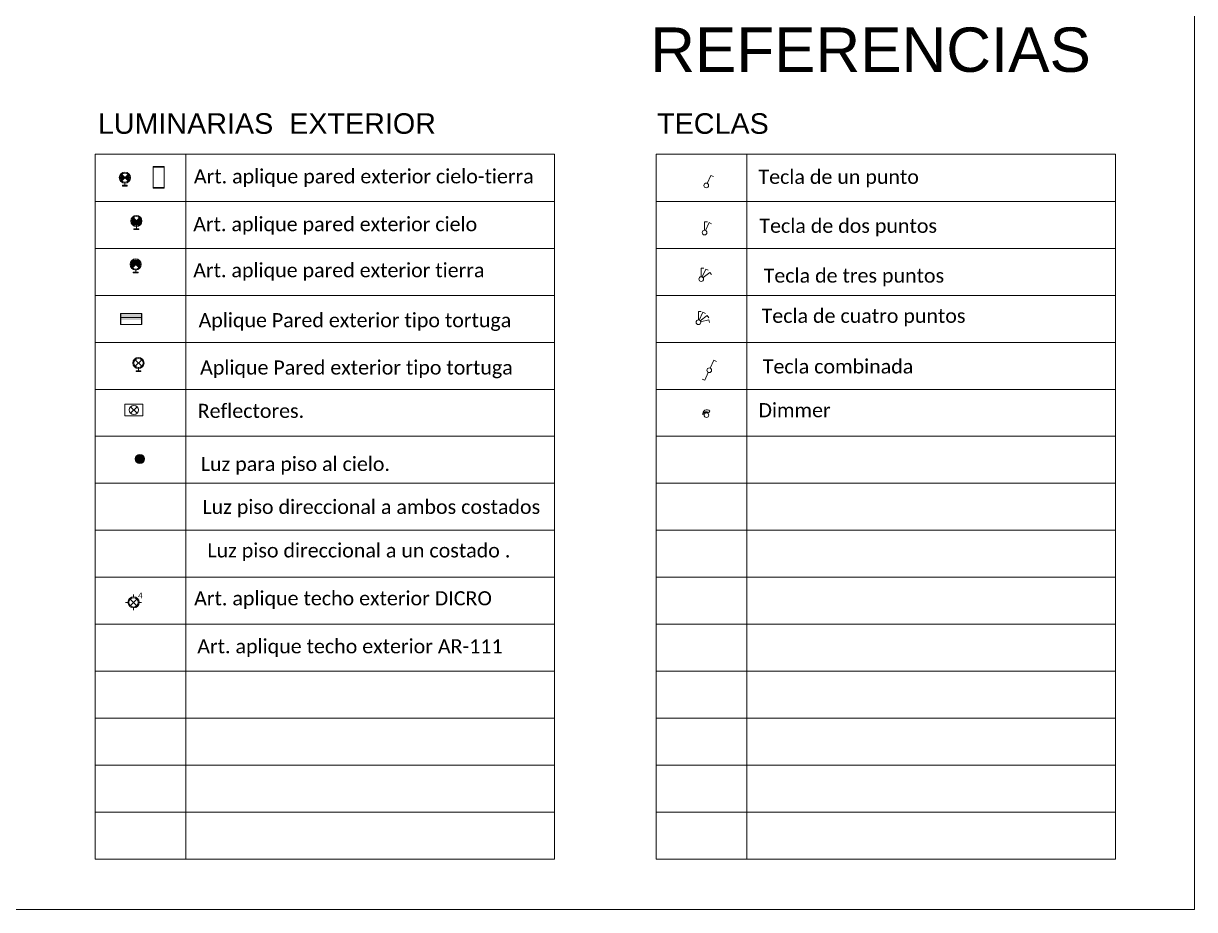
# Model space of a CAD drawing. Header units: millimetres. Extents: x 430 to 1353, y -204 to 152.
# Drawn here: x 489.11 to 503.3, y -70.17 to -59.44 of the extents above; entities that cross this region are included whole.
import ezdxf

# ---------------------------------------------------------------- set-up
doc = ezdxf.new("R2010")
doc.units = ezdxf.units.MM
doc.layers.get('0').update_dxf_attribs({"color": 250})
for name, color, linetype, lineweight in [('ND-Apliques', 1, 'Continuous', 15), ('ND-GLOBAL_Notas', 252, 'Continuous', 9), ('ND-Llaves', 92, 'Continuous', 9), ('ND-texto', 251, 'Continuous', 15)]:
    doc.layers.add(name, color=color, linetype=linetype, lineweight=lineweight)
doc.styles.add('IMPLANTACION', font='arial.ttf', dxfattribs={"height": 0.3})
doc.styles.add('MtXpl_Calibri', font='calibri.ttf')
doc.styles.get("Standard").update_dxf_attribs({"font": 'arial.ttf'})

# ---------------------------------------------------------------- blocks, each defined once
blk = doc.blocks.new('A$C128db5b9')
for p, q in [((0.03, 0.173), (0.173, 0.03)), ((0.03, 0.03), (0.173, 0.173))]:
    blk.add_line(p, q)
blk.add_circle((0.101, 0.101), 0.101)
blk = doc.blocks.new('Aplique_pared-ext')
for p, q in [((0, 0.065), (0, 0.012)), ((-0.041, 0), (0.041, 0))]:
    blk.add_line(p, q)
blk.add_lwpolyline([(-0.041, 0), (0.041, 0), (0.041, 0.012), (-0.041, 0.012)], close=True)
blk.add_circle((0, 0.143), 0.0953)
at = {"xscale": 0.7777233477786838, "yscale": 0.7777233477786838, "zscale": 0.7777233477786838}
blk.add_blockref('A$C128db5b9', (-0.078, 0.065), dxfattribs=at)
blk = doc.blocks.new('Reflector')
for p, q in [((-0.056, 0.056), (0.056, -0.056)), ((-0.056, -0.056), (0.056, 0.056))]:
    blk.add_line(p, q)
blk.add_lwpolyline([(-0.154, 0.101), (0.154, 0.101), (0.154, -0.101), (-0.154, -0.101)], close=True)
blk.add_circle((0, 0), 0.0786)
blk = doc.blocks.new('Apl_piso_al_cielo')
h = blk.add_hatch(color=256)
h.dxf.hatch_style = 1
h.paths.add_polyline_path([(499.264, 165.259, 1), (499.107, 165.259, 1)])
blk.add_circle((499.185, 165.259), 0.0786)
blk = doc.blocks.new('Aplieque_Cielo-tierra')
h = blk.add_hatch(color=256)
h.dxf.hatch_style = 1
h.paths.add_polyline_path([(0, 0.143), (-0.055, 0.199, 0.293406), (-0.073, 0.116, 0.107717), (-0.055, 0.088)])
h.paths.add_polyline_path([(0.074, 0.171, 0.107717), (0.056, 0.199), (0, 0.143), (0.056, 0.088, 0.293406)])
for p, q in [((-0.055, 0.199), (0.056, 0.088)), ((-0.055, 0.088), (0.056, 0.199)), ((-0.041, 0), (0.041, 0)), ((0, 0.065), (0, 0.012))]:
    blk.add_line(p, q)
blk.add_lwpolyline([(-0.041, 0), (0.041, 0), (0.041, 0.012), (-0.041, 0.012)], close=True)
for radius in [0.0953, 0.0786]:
    blk.add_circle((0, 0.143), radius)
blk = doc.blocks.new('Llave_3_puntos')
for points in [[(0, 0.11), (0, 0.256), (0.048, 0.256)], [(0.017, 0.106), (0.077, 0.24), (0.121, 0.22)], [(0.032, 0.094), (0.148, 0.183), (0.177, 0.145)]]:
    blk.add_lwpolyline(points)
blk.add_circle((0, 0.07), 0.04)
blk = doc.blocks.new('Llave_1_punto')
blk.add_lwpolyline([(0.017, 0.106), (0.077, 0.24), (0.121, 0.22)])
blk.add_circle((0, 0.07), 0.04)
blk = doc.blocks.new('Llave_2_puntos')
for points in [[(0, 0.11), (0, 0.256), (0.048, 0.256)], [(0.017, 0.106), (0.077, 0.24), (0.121, 0.22)]]:
    blk.add_lwpolyline(points)
blk.add_circle((0, 0.07), 0.04)
blk = doc.blocks.new('Tecal_Combinada')
for points in [[(0.017, 0.076), (0.077, 0.21), (0.121, 0.19)], [(-0.017, 0.004), (-0.077, -0.13), (-0.121, -0.11)]]:
    blk.add_lwpolyline(points)
blk.add_circle((0, 0.04), 0.04)
blk = doc.blocks.new('Tecla_dimmer')
blk.add_line((0.039, 0.083), (0.059, 0.114))
blk.add_circle((0, 0.04), 0.04)
for centre, radius, start, end in [((0.011, 0.059), 0.0724, 48.8084, 190.5506), ((-0.001, 0.038), 0.0598, 48.3682, 172.6394)]:
    blk.add_arc(centre, radius, start, end)
blk = doc.blocks.new('Aplique de pared cielo tierra')
for p, q in [((-0.094, 0.349), (0.094, 0.349)), ((-0.094, 0), (0.094, 0))]:
    blk.add_line(p, q)
blk.add_lwpolyline([(-0.094, 0.359), (0.094, 0.359), (0.094, -0.01), (-0.094, -0.01)], close=True)
blk = doc.blocks.new('Aplique para techo exterior')
for p, q in [((-0.095, 0), (-0.135, 0)), ((-0.056, -0.056), (0.056, 0.056)), ((-0.056, 0.056), (0.056, -0.056)), ((0, 0.095), (0, 0.135)), ((0.095, 0), (0.135, 0)), ((0, -0.095), (0, -0.135))]:
    blk.add_line(p, q)
for radius in [0.0953, 0.0786]:
    blk.add_circle((0, 0), radius)
at = {"insert": (0.076, 0.167), "char_height": 0.1, "attachment_point": 1, "style": 'IMPLANTACION'}
blk.add_mtext_dynamic_manual_height_columns('4', width=0.07241, gutter_width=1.5, heights=[0], dxfattribs=at)
blk = doc.blocks.new('Tortuga con vicera')
h = blk.add_hatch(color=256)
h.dxf.hatch_style = 1
h.paths.add_polyline_path([(0.174, -0.11), (-0.174, -0.11), (-0.174, 0), (0.174, 0)])
for p, q in [((-0.174, -0.189), (-0.174, 0)), ((0.174, -0.189), (0.174, 0)), ((-0.174, -0.068), (0.174, -0.068))]:
    blk.add_line(p, q)
blk.add_lwpolyline([(-0.184, -0.189), (-0.184, 0), (0.184, 0), (0.184, -0.189)], close=True)
blk = doc.blocks.new('Teclas_4_puntos')
for points in [[(0, 0.102), (0, 0.248), (0.047, 0.248)], [(0.016, 0.098), (0.077, 0.232), (0.12, 0.212)], [(0.031, 0.086), (0.148, 0.175), (0.177, 0.137)], [(0.039, 0.071), (0.181, 0.103), (0.192, 0.056)]]:
    blk.add_lwpolyline(points)
blk.add_circle((0, 0.062), 0.04)
blk = doc.blocks.new('Apl_pared_cielo')
h = blk.add_hatch(color=256)
h.dxf.hatch_style = 1
h.paths.add_polyline_path([(0.079, 0.143, 0.198912), (0.056, 0.199), (0, 0.143), (0.056, 0.088, 0.198912)])
h.paths.add_polyline_path([(0, 0.143), (-0.055, 0.088, 0.414214), (0.056, 0.088)])
h.paths.add_polyline_path([(0, 0.143), (-0.055, 0.199, 0.198912), (-0.078, 0.143, 0.198912), (-0.055, 0.088)])
for p, q in [((-0.067, 0.211), (0.056, 0.088)), ((-0.055, 0.088), (0.068, 0.211)), ((0, 0.065), (0, 0.012)), ((-0.041, 0), (0.041, 0))]:
    blk.add_line(p, q)
blk.add_lwpolyline([(-0.041, 0), (0.041, 0), (0.041, 0.012), (-0.041, 0.012)], close=True)
for radius in [0.0953, 0.0786]:
    blk.add_circle((0, 0.143), radius)
blk = doc.blocks.new('Aplique_luz_cielo')
blk.add_blockref('Apl_pared_cielo', (0, 0))
blk = doc.blocks.new('Apliqe_pared_tierra')
h = blk.add_hatch(color=256)
h.dxf.hatch_style = 1
h.paths.add_polyline_path([(669.382, 35.971, 0.198912), (669.359, 36.026), (669.303, 35.971), (669.359, 35.915, 0.198912)])
h.paths.add_polyline_path([(669.303, 35.971), (669.248, 36.026, 0.198912), (669.225, 35.971, 0.198912), (669.248, 35.915)])
h.paths.add_polyline_path([(669.359, 36.026, 0.414214), (669.248, 36.026), (669.303, 35.971)])
for p, q in [((669.236, 36.038), (669.371, 35.903)), ((669.236, 35.903), (669.371, 36.038)), ((669.262, 35.827), (669.344, 35.827)), ((669.303, 35.892), (669.303, 35.84))]:
    blk.add_line(p, q)
blk.add_lwpolyline([(669.262, 35.827), (669.344, 35.827), (669.344, 35.84), (669.262, 35.84)], close=True)
for radius in [0.0953, 0.0786]:
    blk.add_circle((669.303, 35.971), radius)

msp = doc.modelspace()

# ---------------------------------------------------------------- linework, layer by layer
at = {"layer": 'ND-GLOBAL_Notas'}
msp.add_lwpolyline([(475.634, -28.855), (503.298, -28.855), (503.298, -70.17), (475.634, -70.17)], close=True, dxfattribs=at)
at = {"layer": 'ND-texto'}
for p, q in [((489.976, -61.024), (495.541, -61.024)), ((489.976, -61.024), (489.976, -69.56)), ((491.074, -61.024), (491.074, -69.56)), ((495.541, -61.024), (495.541, -69.56)), ((496.775, -61.024), (502.34, -61.024)), ((496.775, -61.024), (496.775, -69.56)), ((497.873, -61.024), (497.873, -69.56)), ((502.34, -61.024), (502.34, -69.56)), ((489.976, -61.594), (495.541, -61.594)), ((496.775, -61.594), (502.34, -61.594)), ((489.976, -62.163), (495.541, -62.163)), ((496.775, -62.163), (502.34, -62.163)), ((489.976, -62.732), (495.541, -62.732)), ((496.775, -62.732), (502.34, -62.732)), ((489.976, -63.301), (495.541, -63.301)), ((496.775, -63.301), (502.34, -63.301)), ((489.976, -63.87), (495.541, -63.87)), ((496.775, -63.87), (502.34, -63.87)), ((489.976, -64.439), (495.541, -64.439)), ((496.775, -64.439), (502.34, -64.439)), ((489.976, -65.008), (495.541, -65.008)), ((496.775, -65.008), (502.34, -65.008)), ((489.976, -65.577), (495.541, -65.577)), ((496.775, -65.577), (502.34, -65.577)), ((489.976, -66.146), (495.541, -66.146)), ((496.775, -66.146), (502.34, -66.146)), ((489.976, -66.715), (495.541, -66.715)), ((496.775, -66.715), (502.34, -66.715)), ((489.976, -67.284), (495.541, -67.284)), ((496.775, -67.284), (502.34, -67.284)), ((489.976, -67.853), (495.541, -67.853)), ((496.775, -67.853), (502.34, -67.853)), ((489.976, -68.422), (495.541, -68.422)), ((496.775, -68.422), (502.34, -68.422)), ((489.976, -68.991), (495.541, -68.991)), ((496.775, -68.991), (502.34, -68.991)), ((489.976, -69.56), (495.541, -69.56)), ((496.775, -69.56), (502.34, -69.56))]:
    msp.add_line(p, q, dxfattribs=at)

# ---------------------------------------------------------------- block references
at = {"layer": 'ND-Apliques', "xscale": 0.7113301194716061, "yscale": 0.7113301194716061, "zscale": 0.7113301194716061}
for name, p in [('Aplieque_Cielo-tierra', (490.336, -61.408)), ('Aplique de pared cielo tierra', (490.745, -61.426)), ('Aplique_luz_cielo', (490.475, -61.933)), ('Apliqe_pared_tierra', (14.371, -87.945)), ('Tortuga con vicera', (490.412, -62.951)), ('Aplique_pared-ext', (490.5, -63.653)), ('Reflector', (490.445, -64.12)), ('Apl_piso_al_cielo', (135.432, -182.267)), ('Aplique para techo exterior', (490.441, -66.45))]:
    msp.add_blockref(name, p, dxfattribs=at)
at = {"layer": 'ND-Llaves', "xscale": 0.7113301194716061, "yscale": 0.7113301194716061, "zscale": 0.7113301194716061}
for name, p in [('Llave_1_punto', (497.381, -61.451)), ('Llave_2_puntos', (497.36, -62.022)), ('Llave_3_puntos', (497.319, -62.584)), ('Teclas_4_puntos', (497.285, -63.102)), ('Tecal_Combinada', (497.417, -63.668)), ('Tecla_dimmer', (497.383, -64.21))]:
    msp.add_blockref(name, p, dxfattribs=at)

# ---------------------------------------------------------------- texts
at = {"layer": 'ND-texto', "style": 'MtXpl_Calibri'}
for s, height, p in [('Art. aplique pared exterior cielo-tierra ', 0.17072, (491.172, -61.376)), ('Tecla de un punto ', 0.17072, (498.013, -61.382)), ('Art. aplique pared exterior cielo', 0.17072, (491.164, -61.955)), ('Tecla de dos puntos ', 0.17072, (498.024, -61.975)), ('Art. aplique pared exterior tierra', 0.17072, (491.164, -62.513)), ('Tecla de tres puntos ', 0.17072, (498.076, -62.578)), ('Aplique Pared exterior tipo tortuga', 0.17072, (491.229, -63.118)), ('Tecla de cuatro puntos ', 0.17072, (498.051, -63.065)), ('Aplique Pared exterior tipo tortuga', 0.17072, (491.247, -63.691)), ('Tecla combinada ', 0.17072, (498.065, -63.678)), ('Reflectores.', 0.17072, (491.218, -64.216)), ('Dimmer', 0.1707, (498.013, -64.208)), ('Luz para piso al cielo.', 0.17072, (491.255, -64.859)), ('Luz piso direccional a ambos costados', 0.17072, (491.275, -65.379)), ('Luz piso direccional a un costado .', 0.17072, (491.335, -65.906)), ('Art. aplique techo exterior DICRO', 0.17072, (491.175, -66.486)), ('Art. aplique techo exterior AR-111', 0.17072, (491.213, -67.067))]:
    msp.add_text(s, height=height, rotation=0.0046, dxfattribs=at).set_placement(p)
at = {"layer": 'ND-texto', "attachment_point": 7}
for s, width, gutter_width, heights, insert, char_height in [('REFERENCIAS', 16.54817, 19.193, [2.676], (496.702, -60.033), 0.53739), ('LUMINARIAS  EXTERIOR', 4.6902, 8.892, [0], (490.008, -60.779), 0.24897), ('TECLAS', 0.72659, 8.892, [0.368], (496.785, -60.779), 0.249)]:
    msp.add_mtext_dynamic_manual_height_columns(s, width=width, gutter_width=gutter_width, heights=heights, dxfattribs=dict(at, insert=insert, char_height=char_height))

doc.saveas('drawing.dxf')
